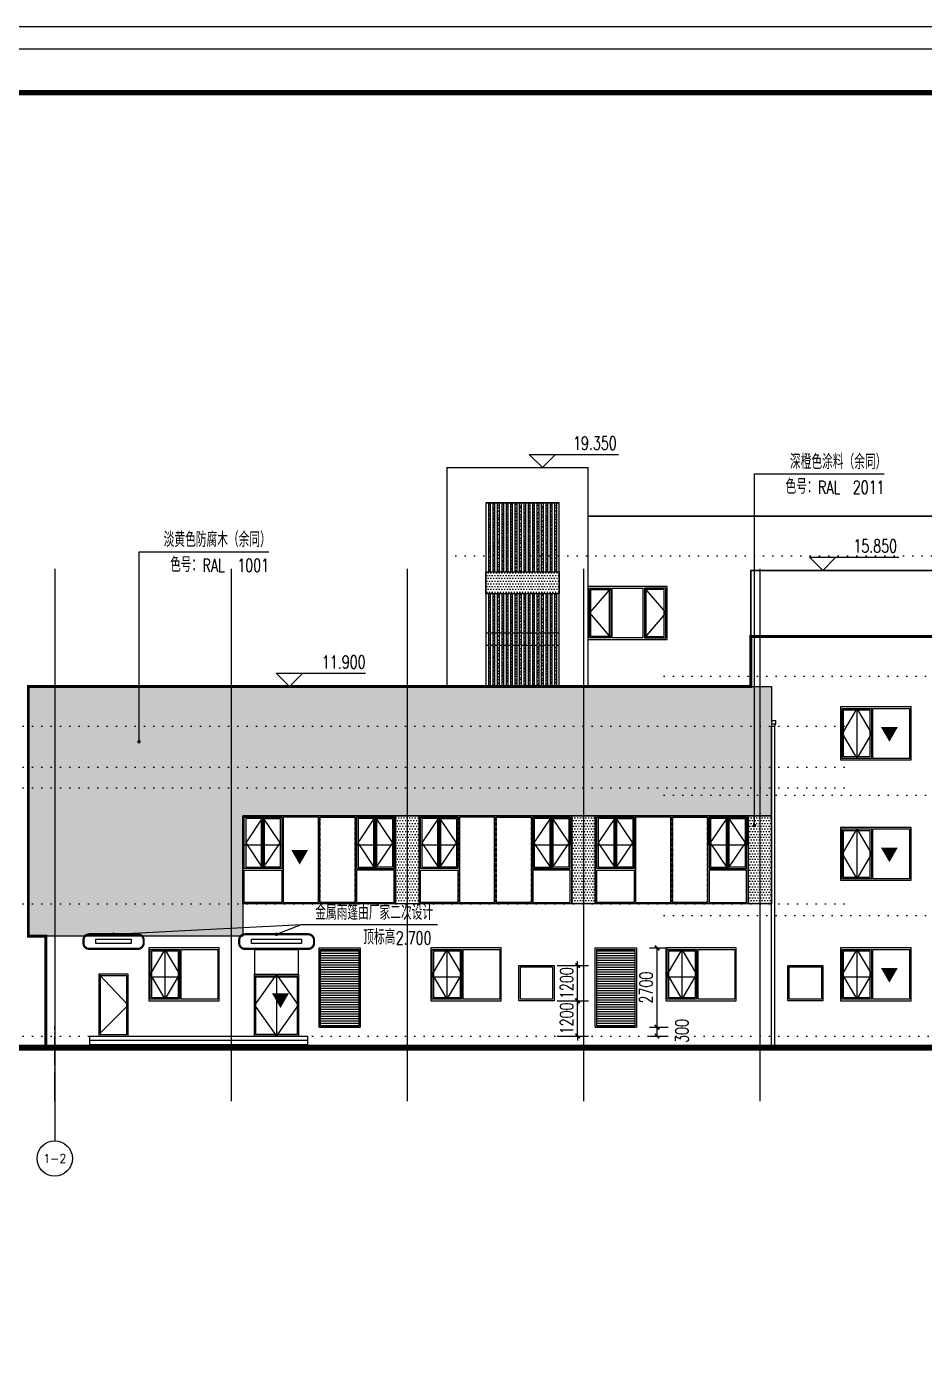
# Model space of a CAD drawing. Header units: millimetres. Extents: x -1048436 to -185795, y -983427 to 400387.
# Drawn here: x -754321 to -723759, y -601677 to -556377 of the extents above; entities that cross this region are included whole.
import ezdxf
from ezdxf.enums import TextEntityAlignment as Align

# ---------------------------------------------------------------- set-up
doc = ezdxf.new("R2010")
doc.units = ezdxf.units.MM
doc.header["$LTSCALE"] = 500
for name, pattern in [('1#游泳馆轴网$0$DOTE', [2.42, 2, -0.2, 0.02, -0.2]), ('A-FP_05$0$pln_L5$0$Col_L4$0$PHANTOM', [63.5, 31.75, -6.35, 6.35, -6.35, 6.35, -6.35]), ('DASH', [0.35, 0.25, -0.1]), ('DOT', [6.35, 0, -6.35])]:
    doc.linetypes.add(name, pattern=pattern)
for name, color, linetype in [('1#游泳馆轴网$0$建-轴线', 1, '1#游泳馆轴网$0$DOTE'), ('AXIS', 3, 'Continuous'), ('AXIS_TEXT', 7, 'Continuous'), ('C-SHET-TTLB', 11, 'Continuous'), ('DIM_ELEV', 3, 'Continuous'), ('DIM_LEAD', 3, 'Continuous'), ('PUB_DIM', 3, 'Continuous'), ('PUB_TEXT', 7, 'Continuous'), ('建-填充', 9, 'Continuous'), ('建-文字', 4, 'Continuous'), ('建-窗', 135, 'Continuous'), ('建-符号', 13, 'Continuous'), ('建-符号-引出', 150, 'Continuous'), ('建-符号-箭头', 13, 'Continuous'), ('楼层虚线', 1, 'Continuous')]:
    doc.layers.add(name, color=color, linetype=linetype)
doc.layers.add('建-非打-01', color=6, linetype='Continuous', plot=False)
doc.styles.add('_TCH_AXIS', font='COMPLEX', dxfattribs={"bigfont": 'GBCBIG'})
doc.styles.add('_TCH_DIM', font='SIMPLEX', dxfattribs={"bigfont": 'GBCBIG'})
doc.styles.add('_TCH_DIM_T3', font='SIMPLEX', dxfattribs={"width": 0.705882, "bigfont": 'GBCBIG'})
doc.styles.add('ECADI', font='hzs.shx', dxfattribs={"width": 0.7, "bigfont": 'hztxt.shx'})
doc.dimstyles.new('_TCH_ARCH&&150', dxfattribs={"dimtxt": 446.25, "dimasz": 150, "dimexe": 375, "dimexo": 450, "dimgap": 150, "dimtad": 1, "dimdec": 0, "dimzin": 0, "dimdsep": 46, "dimtxsty": '_TCH_DIM_T3', "dimblk": 'ARCHTICK', "dimcen": 0.09, "dimclrt": 7, "dimazin": 2, "dimtfac": 1, "dimtdec": 0, "dimtix": 1, "dimtmove": 2, "dimatfit": 3, "dimldrblk": 'ARCHTICK', "dimfxl": 1, "dimtolj": 1, "dimtzin": 0, "dimarcsym": 0})
pattern_1 = [(0, (0, 0), (46.875, 93.75), [0, -93.75])]

# ---------------------------------------------------------------- blocks, each defined once
blk = doc.blocks.new('fdhgfhgf')
at = {"layer": '建-窗', "linetype": 'DASH'}
for p, q in [((-745588, -569327), (-745588, -566427)), ((-744388, -566427), (-744388, -569327)), ((-744338, -566427), (-744338, -569327)), ((-743138, -569327), (-743138, -566427))]:
    blk.add_line(p, q, dxfattribs=at)
at = {"layer": '建-窗', "linetype": 'Continuous'}
for points in [[(-746963, -566377), (-741763, -566377), (-741763, -569377), (-746963, -569377)], [(-746913, -566427), (-746275, -566427), (-746275, -568177), (-746913, -568177)], [(-746913, -566427), (-745638, -566427), (-745638, -568177), (-746913, -568177)], [(-746325, -566477), (-746863, -566477), (-746863, -568127), (-746325, -568127)], [(-746275, -566427), (-745638, -566427), (-745638, -568177), (-746275, -568177)], [(-746225, -566477), (-745688, -566477), (-745688, -568127), (-746225, -568127)], [(-744388, -566427), (-745588, -566427), (-745588, -569327), (-744388, -569327)], [(-744338, -566427), (-743138, -566427), (-743138, -569327), (-744338, -569327)], [(-742450, -566427), (-743088, -566427), (-743088, -568177), (-742450, -568177)], [(-741813, -566427), (-743088, -566427), (-743088, -568177), (-741813, -568177)], [(-742500, -566477), (-743038, -566477), (-743038, -568127), (-742500, -568127)], [(-741813, -566427), (-742450, -566427), (-742450, -568177), (-741813, -568177)], [(-742400, -566477), (-741863, -566477), (-741863, -568127), (-742400, -568127)], [(-746913, -568227), (-745638, -568227), (-745638, -569327), (-746913, -569327)], [(-741813, -568227), (-743088, -568227), (-743088, -569327), (-741813, -569327)]]:
    blk.add_lwpolyline(points, close=True, dxfattribs=at)
for points in [[(-746275, -566427), (-746863, -567302), (-746275, -568177), (-745688, -567302), (-746275, -566427)], [(-742450, -566427), (-741863, -567302), (-742450, -568177), (-743038, -567302), (-742450, -566427)]]:
    blk.add_lwpolyline(points, dxfattribs=at)
blk = doc.blocks.new('gfdghfh')
blk.add_line((-745163, -571777), (-743663, -571777))
at = {"layer": '建-窗', "linetype": 'Continuous'}
for p, q in [((-744413, -571777), (-745163, -572827)), ((-744413, -571777), (-744413, -573877)), ((-743663, -572827), (-744413, -571777)), ((-745163, -572827), (-744413, -573877)), ((-744413, -573877), (-743663, -572827))]:
    blk.add_line(p, q, dxfattribs=at)
for points in [[(-745163, -571777), (-743663, -571777), (-743663, -573877), (-745163, -573877)], [(-745113, -571827), (-743713, -571827), (-743713, -573827), (-745113, -573827)]]:
    blk.add_lwpolyline(points, close=True, dxfattribs=at)
blk = doc.blocks.new('fgfhh')
at = {"layer": '建-窗', "linetype": 'Continuous'}
for points in [[(-749862, -571777), (-748862, -571777), (-748862, -573877), (-749862, -573877)], [(-749812, -571827), (-748912, -571827), (-748912, -573827), (-749812, -573827)]]:
    blk.add_lwpolyline(points, close=True, dxfattribs=at)
blk.add_lwpolyline([(-748862, -571777), (-749862, -572827), (-748862, -573827)], dxfattribs=at)
blk = doc.blocks.new('C3')
at = {"layer": '建-窗', "linetype": 'Continuous'}
for p, q in [((-707663, -570927), (-707663, -572627)), ((-707163, -570927), (-707163, -572627))]:
    blk.add_line(p, q, dxfattribs=at)
for points in [[(-705813, -570877), (-708213, -570877), (-708213, -572677), (-705813, -572677)], [(-708163, -570927), (-707163, -570927), (-707163, -572627), (-708163, -572627)], [(-708113, -570977), (-707213, -570977), (-707213, -572577), (-708113, -572577)], [(-707113, -570927), (-705863, -570927), (-705863, -572627), (-707113, -572627)]]:
    blk.add_lwpolyline(points, close=True, dxfattribs=at)
for points in [[(-707663, -570927), (-708163, -571777), (-707663, -572627)], [(-707663, -570927), (-707163, -571777), (-707663, -572627)]]:
    blk.add_lwpolyline(points, dxfattribs=at)
blk = doc.blocks.new('集团图框A1')
at = {"layer": 'C-SHET-TTLB'}
for points in [[(1095.85, -95.53), (1095.85, -699.53), (244.85, -699.53), (244.85, -95.53)], [(1090.85, -100.53), (1090.85, -694.53), (249.85, -694.53), (249.85, -100.53)]]:
    blk.add_lwpolyline(points, close=True, dxfattribs=at)
at = {"layer": 'C-SHET-TTLB', "const_width": 1.2}
blk.add_lwpolyline([(268.25, -110.53), (1080.85, -110.53), (1080.85, -684.53), (268.25, -684.53)], close=True, dxfattribs=at)
at = {"color": 2, "style": 'ECADI', "width": 0.7}
for tag, p in [('序号1', (1009.72, -381.88)), ('记要1', (1037.92, -381.9)), ('日期1', (1073.26, -381.71)), ('序号2', (1009.72, -387.77)), ('记要2', (1037.92, -387.79)), ('日期2', (1073.26, -387.6)), ('序号3', (1009.72, -393.63)), ('记要3', (1037.92, -393.65)), ('日期3', (1073.26, -393.46)), ('序号4', (1009.72, -399.51)), ('记要4', (1037.92, -399.53)), ('日期4', (1073.26, -399.35)), ('合作设计单位', (1042.53, -542.75)), ('审定人', (1041.84, -561.74)), ('审核人', (1041.84, -571.23)), ('设计总负责人', (1041.84, -580.99)), ('专业负责人', (1041.84, -591.72)), ('校对人', (1041.84, -601.96)), ('设计人', (1041.84, -611.83)), ('建设单位上', (1044.38, -619.93)), ('建设单位中', (1044.38, -623.89)), ('建设单位下', (1044.38, -627.74)), ('项目名称上', (1044.35, -632.3)), ('项目名称中', (1044.35, -636.38)), ('项目名称下', (1044.35, -640.33)), ('子项', (1043.59, -646.93)), ('图名上', (1044.47, -653.59)), ('图名中', (1044.47, -657.5)), ('图名下', (1044.47, -661.62)), ('工程编号', (1027.1, -667.58)), ('阶段', (1063.92, -667.61)), ('比例', (1025.96, -674.19)), ('专业', (1063.72, -673.97)), ('日期', (1026.1, -680.73)), ('图别、图号', (1066.05, -680.84))]:
    blk.add_attdef(tag, text='', height=3.5, dxfattribs=at).set_placement(p, align=Align.MIDDLE)
blk = doc.blocks.new('A1')
blk.add_blockref('集团图框A1', (-609654.51, -640037.88))
blk = doc.blocks.new('C2')
at = {"layer": '建-窗', "linetype": 'Continuous'}
for points in [[(-710413, -572677), (-709213, -572677), (-709213, -573877), (-710413, -573877)], [(-710363, -572727), (-709263, -572727), (-709263, -573827), (-710363, -573827)]]:
    blk.add_lwpolyline(points, close=True, dxfattribs=at)
blk = doc.blocks.new('dgdhfgh')
at = {"layer": '建-窗', "linetype": 'Continuous'}
for p, q in [((-734438, -796881), (-734438, -798581)), ((-733288, -796881), (-733288, -798581))]:
    blk.add_line(p, q, dxfattribs=at)
for points in [[(-732513, -796831), (-735213, -796831), (-735213, -798631), (-732513, -798631)], [(-735163, -796881), (-734438, -796881), (-734438, -798581), (-735163, -798581)], [(-735113, -796931), (-734488, -796931), (-734488, -798531), (-735113, -798531)], [(-734388, -796881), (-733338, -796881), (-733338, -798581), (-734388, -798581)], [(-732563, -796881), (-733288, -796881), (-733288, -798581), (-732563, -798581)], [(-732613, -796931), (-733238, -796931), (-733238, -798531), (-732613, -798531)]]:
    blk.add_lwpolyline(points, close=True, dxfattribs=at)
for points in [[(-734438, -796881), (-735163, -797731), (-734438, -798581)], [(-733288, -796881), (-732563, -797731), (-733288, -798581)]]:
    blk.add_lwpolyline(points, dxfattribs=at)
blk = doc.blocks.new('jiuyuanchuang')
at = {"layer": '建-符号'}
h = blk.add_hatch(color=8, dxfattribs=at)
h.dxf.hatch_style = 1
h.paths.add_polyline_path([(4207218, -3799772), (4207498, -3799288), (4206939, -3799288)])
at = {"layer": '建-符号', "color": 0, "const_width": 10}
blk.add_lwpolyline([(4207218, -3799772), (4207498, -3799288), (4206939, -3799288), (4207218, -3799772)], dxfattribs=at)
blk = doc.blocks.new('_ArchTick')
at = {"color": 0, "linetype": 'ByBlock', "const_width": 0.4}
blk.add_lwpolyline([(-0.5, -0.5), (0.5, 0.5)], dxfattribs=at)
blk = doc.blocks.new('*D1654')
at = {"layer": 'Defpoints', "color": 0, "transparency": 16777216}
for p in [(-733561, -587738), (-732859, -587738), (-733561, -590438)]:
    blk.add_point(p, dxfattribs=at)
at = {"layer": 'PUB_DIM', "color": 0, "lineweight": -2, "transparency": 16777216}
for p, q in [((-733111, -587738), (-732484, -587738)), ((-732859, -590438), (-732859, -587738)), ((-733111, -590438), (-732484, -590438))]:
    blk.add_line(p, q, dxfattribs=at)
at = {"layer": 'PUB_DIM', "color": 0, "lineweight": -2, "transparency": 16777216, "xscale": 150, "yscale": 150, "zscale": 150}
for p, rotation in [((-732859, -587738), 90), ((-732859, -590438), 270)]:
    blk.add_blockref('_ArchTick', p, dxfattribs=dict(at, rotation=rotation))
at = {"layer": 'PUB_DIM', "color": 7, "transparency": 16777216, "insert": (-733232, -589088), "char_height": 446.2, "attachment_point": 5, "rotation": 90, "style": '_TCH_DIM_T3'}
blk.add_mtext('\\A1;2700', dxfattribs=at)
blk = doc.blocks.new('*D1655')
at = {"layer": 'Defpoints', "color": 0, "transparency": 16777216}
for p in [(-733561, -590438), (-732859, -590438), (-733561, -590738)]:
    blk.add_point(p, dxfattribs=at)
at = {"layer": 'PUB_DIM', "color": 0, "lineweight": -2, "transparency": 16777216}
for p, q in [((-733111, -590438), (-732484, -590438)), ((-732859, -590738), (-732859, -590438)), ((-733111, -590738), (-732484, -590738))]:
    blk.add_line(p, q, dxfattribs=at)
at = {"layer": 'PUB_DIM', "color": 0, "lineweight": -2, "transparency": 16777216, "xscale": 150, "yscale": 150, "zscale": 150}
for p, rotation in [((-732859, -590438), 90), ((-732859, -590738), 270)]:
    blk.add_blockref('_ArchTick', p, dxfattribs=dict(at, rotation=rotation))
at = {"layer": 'PUB_DIM', "color": 7, "transparency": 16777216, "insert": (-732013, -590566), "char_height": 446.2, "attachment_point": 5, "rotation": 90, "style": '_TCH_DIM_T3'}
blk.add_mtext('\\A1;300', dxfattribs=at)
blk = doc.blocks.new('*D1929')
at = {"layer": 'Defpoints', "color": 0, "transparency": 16777216}
for p in [(-736712, -588338), (-735564, -588338), (-736712, -589538)]:
    blk.add_point(p, dxfattribs=at)
at = {"layer": 'PUB_DIM', "color": 0, "lineweight": -2, "transparency": 16777216}
for p, q in [((-736262, -588338), (-735189, -588338)), ((-735564, -588338), (-735564, -588188)), ((-735564, -589538), (-735564, -588338)), ((-736262, -589538), (-735189, -589538)), ((-735564, -589538), (-735564, -589688))]:
    blk.add_line(p, q, dxfattribs=at)
at = {"layer": 'PUB_DIM', "color": 0, "lineweight": -2, "transparency": 16777216, "xscale": 150, "yscale": 150, "zscale": 150}
for p, rotation in [((-735564, -588338), 270), ((-735564, -589538), 90)]:
    blk.add_blockref('_ArchTick', p, dxfattribs=dict(at, rotation=rotation))
at = {"layer": 'PUB_DIM', "color": 7, "transparency": 16777216, "insert": (-735937, -588938), "char_height": 446.2, "attachment_point": 5, "rotation": 90, "style": '_TCH_DIM_T3'}
blk.add_mtext('\\A1;1200', dxfattribs=at)
blk = doc.blocks.new('*D1930')
at = {"layer": 'Defpoints', "color": 0, "transparency": 16777216}
for p in [(-736712, -589538), (-735564, -589538), (-736712, -590738)]:
    blk.add_point(p, dxfattribs=at)
at = {"layer": 'PUB_DIM', "color": 0, "lineweight": -2, "transparency": 16777216}
for p, q in [((-736262, -589538), (-735189, -589538)), ((-735564, -589538), (-735564, -589388)), ((-735564, -590738), (-735564, -589538)), ((-736262, -590738), (-735189, -590738)), ((-735564, -590738), (-735564, -590888))]:
    blk.add_line(p, q, dxfattribs=at)
at = {"layer": 'PUB_DIM', "color": 0, "lineweight": -2, "transparency": 16777216, "xscale": 150, "yscale": 150, "zscale": 150}
for p, rotation in [((-735564, -589538), 270), ((-735564, -590738), 90)]:
    blk.add_blockref('_ArchTick', p, dxfattribs=dict(at, rotation=rotation))
at = {"layer": 'PUB_DIM', "color": 7, "transparency": 16777216, "insert": (-735937, -590138), "char_height": 446.2, "attachment_point": 5, "rotation": 90, "style": '_TCH_DIM_T3'}
blk.add_mtext('\\A1;1200', dxfattribs=at)

msp = doc.modelspace()

# ---------------------------------------------------------------- hatches: boundary and pattern name
at = {"layer": '建-填充', "linetype": 'A-FP_05$0$pln_L5$0$Col_L4$0$PHANTOM'}
h = msp.add_hatch(dxfattribs=at)
h.set_pattern_fill('木纹01', color=256, scale=200)
h.set_pattern_definition([(0, (-17785, 11050), (800, 800), [40, -760]), (0, (-18345, 11130), (800, 800), [80, -720]), (0, (-17825, 11170), (800, 800), [40, -760]), (0, (-18305, 11250), (800, 800), [40, -760]), (0, (-17825, 11290), (800, 800), [40, -760]), (0, (-18265, 11330), (800, 800), [40, -760]), (0, (-17825, 11370), (800, 800), [40, -760]), (0, (-18265, 11450), (800, 800), [40, -440, 40, -280]), (0, (-18265, 11530), (800, 800), [80, -400, 40, -280]), (0, (-18305, 11650), (800, 800), [40, -120, 40, -320, 40, -240]), (0, (-18345, 11730), (800, 800), [40, -160, 80, -520]), (0, (-17825, 11770), (800, 800), [40, -760]), (0, (-18345, 11810), (800, 800), [40, -200, 40, -520]), (45, (-18425, 11050), (9e-14, 800), [113.1368, -1018.23405]), (45, (-17745, 11050), (9e-14, 800), [226.27416, -905.0967]), (45, (-17745, 11450), (9e-14, 800), [56.568, -1074.80285]), (45, (-18425, 11530), (9e-14, 800), [169.7056, -961.66525]), (45, (-17745, 11530), (9e-14, 800), [282.8427, -848.5281]), (45, (-17745, 11650), (9e-14, 800), [169.7056, -961.66525]), (315, (-17905, 11730), (800, -2e-13), [56.568, -1074.80285]), (315, (-18185, 11090), (800, -2e-13), [113.1368, -1018.23405]), (315, (-18145, 11410), (800, -2e-13), [113.1368, -1018.23405]), (315, (-17905, 11250), (800, -2e-13), [113.1368, -1018.23405]), (315, (-17945, 11570), (800, -2e-13), [113.1368, -1018.23405]), (315, (-17905, 11650), (800, -2e-13), [169.7056, -961.66525]), (315, (-18105, 11170), (800, -2e-13), [169.7056, -961.66525]), (315, (-17985, 11210), (800, -2e-13), [169.7056, -961.66525]), (315, (-18105, 11490), (800, -2e-13), [169.7056, -961.66525]), (315, (-18025, 11530), (800, -2e-13), [169.7056, -961.66525]), (26.56505, (-18385, 11210), (800, 3e-07), [89.4427, -1699.41166]), (26.56505, (-17785, 11170), (800, 3e-07), [357.7709, -1431.0835]), (26.56505, (-17785, 11290), (800, 3e-07), [357.7709, -1431.0835]), (26.56505, (-17785, 11370), (800, 3e-07), [357.7712, -536, 178.888, -716.19518]), (26.56505, (-17705, 11490), (800, 3e-07), [89.4427, -1699.41166]), (26.56505, (-18425, 11770), (800, 3e-07), [89.4427, -1699.41166]), (26.56505, (-17785, 11770), (800, 3e-07), [178.88544, -1609.96894]), (333.43495, (-17985, 11050), (800, -3e-07), [178.88544, -1609.96894]), (333.43495, (-18265, 11250), (800, -3e-07), [178.88544, -1609.96894]), (333.43495, (-18265, 11130), (800, -3e-07), [89.4427, -1699.40894]), (333.43495, (-18225, 11330), (800, -3e-07), [268.32816, -1520.5262]), (333.43495, (-18065, 11330), (800, -3e-07), [178.88544, -1609.96894]), (333.43495, (-17985, 11370), (800, -3e-07), [178.88544, -1609.96894]), (333.43495, (-18225, 11450), (800, -3e-07), [89.4427, -1699.40894]), (333.43495, (-18185, 11530), (800, -3e-07), [89.4427, -1699.40894]), (333.43495, (-17865, 11690), (800, -3e-07), [89.4427, -1699.40894]), (333.43495, (-17905, 11410), (800, -3e-07), [89.4427, -1699.40894]), (333.43495, (-18265, 11650), (800, -3e-07), [268.32816, -1520.5262]), (333.43495, (-18305, 11730), (800, -3e-07), [178.88544, -1609.96894]), (333.43495, (-17865, 11490), (800, -3e-07), [89.44, -804.96, 89.44, -805.01438]), (333.43495, (-18105, 11650), (800, -3e-07), [178.88544, -1609.96894]), (333.43495, (-18065, 11730), (800, -3e-07), [178.88544, -1609.96894]), (333.43495, (-18305, 11810), (800, -3e-07), [178.88544, -1609.96894]), (333.43495, (-18065, 11810), (800, -3e-07), [178.88544, -1609.96894])])
h.paths.add_polyline_path([(-736337.7, -572587.9), (-736287.7, -572587.9), (-736287.7, -574937.9), (-736337.7, -574937.9)])
h.paths.add_polyline_path([(-736487.7, -572587.9), (-736437.7, -572587.9), (-736437.7, -574937.9), (-736487.7, -574937.9)])
h.paths.add_polyline_path([(-736637.7, -572587.9), (-736587.7, -572587.9), (-736587.7, -574937.9), (-736637.7, -574937.9)])
h.paths.add_polyline_path([(-736787.7, -572587.9), (-736737.7, -572587.9), (-736737.7, -574937.9), (-736787.7, -574937.9)])
h.paths.add_polyline_path([(-736937.7, -572587.9), (-736887.7, -572587.9), (-736887.7, -574937.9), (-736937.7, -574937.9)])
h.paths.add_polyline_path([(-737087.7, -572587.9), (-737037.7, -572587.9), (-737037.7, -574937.9), (-737087.7, -574937.9)])
h.paths.add_polyline_path([(-737237.7, -572587.9), (-737187.7, -572587.9), (-737187.7, -574937.9), (-737237.7, -574937.9)])
h.paths.add_polyline_path([(-737387.7, -572587.9), (-737337.7, -572587.9), (-737337.7, -574937.9), (-737387.7, -574937.9)])
h.paths.add_polyline_path([(-737537.7, -572587.9), (-737487.7, -572587.9), (-737487.7, -574937.9), (-737537.7, -574937.9)])
h.paths.add_polyline_path([(-737687.7, -572587.9), (-737637.7, -572587.9), (-737637.7, -574937.9), (-737687.7, -574937.9)])
h.paths.add_polyline_path([(-737837.7, -572587.9), (-737787.7, -572587.9), (-737787.7, -574937.9), (-737837.7, -574937.9)])
h.paths.add_polyline_path([(-737987.7, -572587.9), (-737937.7, -572587.9), (-737937.7, -574937.9), (-737987.7, -574937.9)])
h.paths.add_polyline_path([(-738137.7, -572587.9), (-738087.7, -572587.9), (-738087.7, -574937.9), (-738137.7, -574937.9)])
h.paths.add_polyline_path([(-738287.7, -572587.9), (-738237.7, -572587.9), (-738237.7, -574937.9), (-738287.7, -574937.9)])
h.paths.add_polyline_path([(-738437.7, -572587.9), (-738387.7, -572587.9), (-738387.7, -574937.9), (-738437.7, -574937.9)])
h.paths.add_polyline_path([(-738587.7, -572587.9), (-738537.7, -572587.9), (-738537.7, -574937.9), (-738587.7, -574937.9)])
h = msp.add_hatch(dxfattribs=at)
h.set_pattern_fill('松散材料', color=256, scale=50)
h.set_pattern_definition(pattern_1)
h.paths.add_polyline_path([(-736187.7, -574937.9), (-738687.7, -574937.9), (-738687.7, -575687.9), (-736187.7, -575687.9)])
h = msp.add_hatch(dxfattribs=at)
h.set_pattern_fill('木纹01', color=256, scale=200)
h.set_pattern_definition([(0, (-17785, 7600), (800, 800), [40, -760]), (0, (-18345, 7680), (800, 800), [80, -720]), (0, (-17825, 7720), (800, 800), [40, -760]), (0, (-18305, 7800), (800, 800), [40, -760]), (0, (-17825, 7840), (800, 800), [40, -760]), (0, (-18265, 7880), (800, 800), [40, -760]), (0, (-17825, 7920), (800, 800), [40, -760]), (0, (-18265, 8000), (800, 800), [40, -440, 40, -280]), (0, (-18265, 8080), (800, 800), [80, -400, 40, -280]), (0, (-18305, 8200), (800, 800), [40, -120, 40, -320, 40, -240]), (0, (-18345, 8280), (800, 800), [40, -160, 80, -520]), (0, (-17825, 8320), (800, 800), [40, -760]), (0, (-18345, 8360), (800, 800), [40, -200, 40, -520]), (45, (-18425, 7600), (9e-14, 800), [113.1368, -1018.23405]), (45, (-17745, 7600), (9e-14, 800), [226.27416, -905.0967]), (45, (-17745, 8000), (9e-14, 800), [56.568, -1074.80285]), (45, (-18425, 8080), (9e-14, 800), [169.7056, -961.66525]), (45, (-17745, 8080), (9e-14, 800), [282.8427, -848.5281]), (45, (-17745, 8200), (9e-14, 800), [169.7056, -961.66525]), (315, (-17905, 8280), (800, -2e-13), [56.568, -1074.80285]), (315, (-18185, 7640), (800, -2e-13), [113.1368, -1018.23405]), (315, (-18145, 7960), (800, -2e-13), [113.1368, -1018.23405]), (315, (-17905, 7800), (800, -2e-13), [113.1368, -1018.23405]), (315, (-17945, 8120), (800, -2e-13), [113.1368, -1018.23405]), (315, (-17905, 8200), (800, -2e-13), [169.7056, -961.66525]), (315, (-18105, 7720), (800, -2e-13), [169.7056, -961.66525]), (315, (-17985, 7760), (800, -2e-13), [169.7056, -961.66525]), (315, (-18105, 8040), (800, -2e-13), [169.7056, -961.66525]), (315, (-18025, 8080), (800, -2e-13), [169.7056, -961.66525]), (26.56505, (-18385, 7760), (800, 3e-07), [89.4427, -1699.41166]), (26.56505, (-17785, 7720), (800, 3e-07), [357.7709, -1431.0835]), (26.56505, (-17785, 7840), (800, 3e-07), [357.7709, -1431.0835]), (26.56505, (-17785, 7920), (800, 3e-07), [357.7712, -536, 178.888, -716.19518]), (26.56505, (-17705, 8040), (800, 3e-07), [89.4427, -1699.41166]), (26.56505, (-18425, 8320), (800, 3e-07), [89.4427, -1699.41166]), (26.56505, (-17785, 8320), (800, 3e-07), [178.88544, -1609.96894]), (333.43495, (-17985, 7600), (800, -3e-07), [178.88544, -1609.96894]), (333.43495, (-18265, 7800), (800, -3e-07), [178.88544, -1609.96894]), (333.43495, (-18265, 7680), (800, -3e-07), [89.4427, -1699.40894]), (333.43495, (-18225, 7880), (800, -3e-07), [268.32816, -1520.5262]), (333.43495, (-18065, 7880), (800, -3e-07), [178.88544, -1609.96894]), (333.43495, (-17985, 7920), (800, -3e-07), [178.88544, -1609.96894]), (333.43495, (-18225, 8000), (800, -3e-07), [89.4427, -1699.40894]), (333.43495, (-18185, 8080), (800, -3e-07), [89.4427, -1699.40894]), (333.43495, (-17865, 8240), (800, -3e-07), [89.4427, -1699.40894]), (333.43495, (-17905, 7960), (800, -3e-07), [89.4427, -1699.40894]), (333.43495, (-18265, 8200), (800, -3e-07), [268.32816, -1520.5262]), (333.43495, (-18305, 8280), (800, -3e-07), [178.88544, -1609.96894]), (333.43495, (-17865, 8040), (800, -3e-07), [89.44, -804.96, 89.44, -805.01438]), (333.43495, (-18105, 8200), (800, -3e-07), [178.88544, -1609.96894]), (333.43495, (-18065, 8280), (800, -3e-07), [178.88544, -1609.96894]), (333.43495, (-18305, 8360), (800, -3e-07), [178.88544, -1609.96894]), (333.43495, (-18065, 8360), (800, -3e-07), [178.88544, -1609.96894])])
h.paths.add_polyline_path([(-736337.7, -575687.9), (-736287.7, -575687.9), (-736287.7, -578837.9), (-736337.7, -578837.9)])
h.paths.add_polyline_path([(-736487.7, -575687.9), (-736437.7, -575687.9), (-736437.7, -578837.9), (-736487.7, -578837.9)])
h.paths.add_polyline_path([(-736637.7, -575687.9), (-736587.7, -575687.9), (-736587.7, -578837.9), (-736637.7, -578837.9)])
h.paths.add_polyline_path([(-736787.7, -575687.9), (-736737.7, -575687.9), (-736737.7, -578837.9), (-736787.7, -578837.9)])
h.paths.add_polyline_path([(-736937.7, -575687.9), (-736887.7, -575687.9), (-736887.7, -578837.9), (-736937.7, -578837.9)])
h.paths.add_polyline_path([(-737087.7, -575687.9), (-737037.7, -575687.9), (-737037.7, -578837.9), (-737087.7, -578837.9)])
h.paths.add_polyline_path([(-737237.7, -575687.9), (-737187.7, -575687.9), (-737187.7, -578837.9), (-737237.7, -578837.9)])
h.paths.add_polyline_path([(-737387.7, -575687.9), (-737337.7, -575687.9), (-737337.7, -578837.9), (-737387.7, -578837.9)])
h.paths.add_polyline_path([(-737537.7, -575687.9), (-737487.7, -575687.9), (-737487.7, -578837.9), (-737537.7, -578837.9)])
h.paths.add_polyline_path([(-737687.7, -575687.9), (-737637.7, -575687.9), (-737637.7, -578837.9), (-737687.7, -578837.9)])
h.paths.add_polyline_path([(-737837.7, -575687.9), (-737787.7, -575687.9), (-737787.7, -578837.9), (-737837.7, -578837.9)])
h.paths.add_polyline_path([(-737987.7, -575687.9), (-737937.7, -575687.9), (-737937.7, -578837.9), (-737987.7, -578837.9)])
h.paths.add_polyline_path([(-738137.7, -575687.9), (-738087.7, -575687.9), (-738087.7, -578837.9), (-738137.7, -578837.9)])
h.paths.add_polyline_path([(-738287.7, -575687.9), (-738237.7, -575687.9), (-738237.7, -578837.9), (-738287.7, -578837.9)])
h.paths.add_polyline_path([(-738437.7, -575687.9), (-738387.7, -575687.9), (-738387.7, -578837.9), (-738437.7, -578837.9)])
h.paths.add_polyline_path([(-738587.7, -575687.9), (-738537.7, -575687.9), (-738537.7, -578837.9), (-738587.7, -578837.9)])
h = msp.add_hatch(dxfattribs=at)
h.set_pattern_fill('木纹01', color=256, scale=200)
h.set_pattern_definition([(0, (640, 0), (800, 800), [40, -760]), (0, (80, 80), (800, 800), [80, -720]), (0, (600, 120), (800, 800), [40, -760]), (0, (120, 200), (800, 800), [40, -760]), (0, (600, 240), (800, 800), [40, -760]), (0, (160, 280), (800, 800), [40, -760]), (0, (600, 320), (800, 800), [40, -760]), (0, (160, 400), (800, 800), [40, -440, 40, -280]), (0, (160, 480), (800, 800), [80, -400, 40, -280]), (0, (120, 600), (800, 800), [40, -120, 40, -320, 40, -240]), (0, (80, 680), (800, 800), [40, -160, 80, -520]), (0, (600, 720), (800, 800), [40, -760]), (0, (80, 760), (800, 800), [40, -200, 40, -520]), (45, (0, 0), (9e-14, 800), [113.1368, -1018.23405]), (45, (680, 0), (9e-14, 800), [226.27416, -905.0967]), (45, (680, 400), (9e-14, 800), [56.568, -1074.80285]), (45, (0, 480), (9e-14, 800), [169.7056, -961.66525]), (45, (680, 480), (9e-14, 800), [282.8427, -848.5281]), (45, (680, 600), (9e-14, 800), [169.7056, -961.66525]), (315, (520, 680), (800, -2e-13), [56.568, -1074.80285]), (315, (240, 40), (800, -2e-13), [113.1368, -1018.23405]), (315, (280, 360), (800, -2e-13), [113.1368, -1018.23405]), (315, (520, 200), (800, -2e-13), [113.1368, -1018.23405]), (315, (480, 520), (800, -2e-13), [113.1368, -1018.23405]), (315, (520, 600), (800, -2e-13), [169.7056, -961.66525]), (315, (320, 120), (800, -2e-13), [169.7056, -961.66525]), (315, (440, 160), (800, -2e-13), [169.7056, -961.66525]), (315, (320, 440), (800, -2e-13), [169.7056, -961.66525]), (315, (400, 480), (800, -2e-13), [169.7056, -961.66525]), (26.56505, (40, 160), (800, 3e-07), [89.4427, -1699.41166]), (26.56505, (640, 120), (800, 3e-07), [357.7709, -1431.0835]), (26.56505, (640, 240), (800, 3e-07), [357.7709, -1431.0835]), (26.56505, (640, 320), (800, 3e-07), [357.7712, -536, 178.888, -716.19518]), (26.56505, (720, 440), (800, 3e-07), [89.4427, -1699.41166]), (26.56505, (0, 720), (800, 3e-07), [89.4427, -1699.41166]), (26.56505, (640, 720), (800, 3e-07), [178.88544, -1609.96894]), (333.43495, (440, 0), (800, -3e-07), [178.88544, -1609.96894]), (333.43495, (160, 200), (800, -3e-07), [178.88544, -1609.96894]), (333.43495, (160, 80), (800, -3e-07), [89.4427, -1699.40894]), (333.43495, (200, 280), (800, -3e-07), [268.32816, -1520.5262]), (333.43495, (360, 280), (800, -3e-07), [178.88544, -1609.96894]), (333.43495, (440, 320), (800, -3e-07), [178.88544, -1609.96894]), (333.43495, (200, 400), (800, -3e-07), [89.4427, -1699.40894]), (333.43495, (240, 480), (800, -3e-07), [89.4427, -1699.40894]), (333.43495, (560, 640), (800, -3e-07), [89.4427, -1699.40894]), (333.43495, (520, 360), (800, -3e-07), [89.4427, -1699.40894]), (333.43495, (160, 600), (800, -3e-07), [268.32816, -1520.5262]), (333.43495, (120, 680), (800, -3e-07), [178.88544, -1609.96894]), (333.43495, (560, 440), (800, -3e-07), [89.44, -804.96, 89.44, -805.01438]), (333.43495, (320, 600), (800, -3e-07), [178.88544, -1609.96894]), (333.43495, (360, 680), (800, -3e-07), [178.88544, -1609.96894]), (333.43495, (120, 760), (800, -3e-07), [178.88544, -1609.96894]), (333.43495, (360, 760), (800, -3e-07), [178.88544, -1609.96894])])
h.paths.add_polyline_path([(-746962.7, -583237.9), (-746962.7, -587337.9), (-754262.7, -587337.9), (-754262.7, -578837.9), (-729662.7, -578837.9), (-728962.7, -578837.9), (-728962.7, -583237.9)])
h = msp.add_hatch(dxfattribs=at)
h.set_pattern_fill('松散材料', color=256, scale=50)
h.set_pattern_definition([(0, (-6000, 0), (46.875, 93.75), [0, -93.75])])
h.paths.add_polyline_path([(-741762.7, -583237.9), (-740962.7, -583237.9), (-740962.7, -586237.9), (-741762.7, -586237.9)])
h = msp.add_hatch(dxfattribs=at)
h.set_pattern_fill('松散材料', color=256, scale=50)
h.set_pattern_definition(pattern_1)
h.paths.add_polyline_path([(-735762.7, -583237.9), (-734962.7, -583237.9), (-734962.7, -586237.9), (-735762.7, -586237.9)])
h = msp.add_hatch(dxfattribs=at)
h.set_pattern_fill('松散材料', color=256, scale=50)
h.set_pattern_definition([(0, (6000, 0), (46.875, 93.75), [0, -93.75])])
h.paths.add_polyline_path([(-729762.7, -583237.9), (-728962.7, -583237.9), (-728962.7, -586237.9), (-729762.7, -586237.9)])
h = msp.add_hatch(dxfattribs=at)
h.set_pattern_fill('ANSI31', color=256, scale=50, angle=135)
h.set_pattern_definition([(180, (-60876.42, 115262.43), (-7e-15, -79.375), [])])
h.paths.add_polyline_path([(-744312.7, -587787.9), (-743012.7, -587787.9), (-743012.7, -590387.9), (-744312.7, -590387.9)])
h = msp.add_hatch(dxfattribs=at)
h.set_pattern_fill('ANSI31', color=256, scale=50, angle=135)
h.set_pattern_definition([(180, (-51475.13, 115262.43), (-7e-15, -79.375), [])])
h.paths.add_polyline_path([(-734911.4, -587787.9), (-733611.4, -587787.9), (-733611.4, -590387.9), (-734911.4, -590387.9)])

# ---------------------------------------------------------------- linework, layer by layer
for p, q in [((-739711.1, -571387.9), (-735211.1, -571387.9)), ((-735211.1, -571387.9), (-735211.1, -578837.9)), ((-738687.7, -572587.9), (-736187.7, -572587.9)), ((-735211.1, -573037.9), (-686612.7, -573037.9)), ((-738687.7, -577007.9), (-738587.7, -577007.9)), ((-738537.7, -577007.9), (-738437.7, -577007.9)), ((-738387.7, -577007.9), (-738287.7, -577007.9)), ((-738249.2, -577007.9), (-738137.7, -577007.9)), ((-738087.7, -577007.9), (-737987.7, -577007.9)), ((-737937.7, -577007.9), (-737837.7, -577007.9)), ((-737787.7, -577007.9), (-737687.7, -577007.9)), ((-737637.7, -577007.9), (-737537.7, -577007.9)), ((-737487.7, -577007.9), (-737387.7, -577007.9)), ((-737337.7, -577007.9), (-737087.7, -577007.9)), ((-737037.7, -577007.9), (-736937.7, -577007.9)), ((-736887.7, -577007.9), (-736787.7, -577007.9)), ((-736737.7, -577007.9), (-736637.7, -577007.9)), ((-736587.7, -577007.9), (-736487.7, -577007.9)), ((-736437.7, -577007.9), (-736337.7, -577007.9)), ((-736287.7, -577007.9), (-736187.7, -577007.9)), ((-738687.7, -577437.9), (-738587.7, -577437.9)), ((-738537.7, -577437.9), (-738437.7, -577437.9)), ((-738387.7, -577437.9), (-738287.7, -577437.9)), ((-738237.7, -577437.9), (-738137.7, -577437.9)), ((-738087.7, -577437.9), (-737987.7, -577437.9)), ((-737937.7, -577437.9), (-737837.7, -577437.9)), ((-737787.7, -577437.9), (-737687.7, -577437.9)), ((-737637.7, -577437.9), (-737537.7, -577437.9)), ((-737487.7, -577437.9), (-737387.7, -577437.9)), ((-737337.7, -577437.9), (-737237.7, -577437.9)), ((-737187.7, -577437.9), (-737087.7, -577437.9)), ((-737037.7, -577437.9), (-736937.7, -577437.9)), ((-736887.7, -577437.9), (-736637.7, -577437.9)), ((-736589.2, -577437.9), (-736487.7, -577437.9)), ((-736437.7, -577437.9), (-736337.7, -577437.9)), ((-736287.7, -577437.9), (-736187.7, -577437.9)), ((-729662.7, -577137.9), (-679862.7, -577137.9)), ((-729662.7, -577137.9), (-729662.7, -578837.9)), ((-728821.7, -580006.2), (-728962.7, -580006.2)), ((-728962.7, -580006.2), (-728962.7, -580111.3)), ((-728962.7, -580111.3), (-728821.7, -580111.3)), ((-728962.7, -580111.3), (-728962.7, -580187.9)), ((-728962.7, -580187.9), (-728862.7, -580187.9)), ((-728862.7, -580187.9), (-728821.7, -580111.3)), ((-728821.7, -580111.3), (-728821.7, -580006.2)), ((-753662.7, -587337.9), (-753662.7, -591037.9)), ((-744362.7, -590437.9), (-742962.7, -590437.9)), ((-734961.4, -590437.9), (-733561.4, -590437.9))]:
    msp.add_line(p, q)
for points, const_width in [([(-678443.9, -590856.1), (-678443.9, -568137.9), (-686612.7, -568137.9), (-686612.7, -573037.9), (-735211.1, -573037.9), (-735211.1, -571387.9), (-740012.7, -571387.9), (-740012.7, -578837.9)], 50), ([(-729662.7, -577137.9), (-729662.7, -574887.9), (-716762.7, -574887.9), (-716762.7, -577137.9)], 50), ([(-753662.7, -591037.9), (-753662.7, -587337.9), (-754262.7, -587337.9), (-754262.7, -578837.9), (-729662.7, -578837.9), (-729662.7, -577137.9), (-679862.7, -577137.9), (-679862.7, -591037.9)], 100), ([(-766087, -591137.9), (-672860.2, -591137.9)], 200), ([(-758886, -591137.9), (-672118, -591137.9)], 200)]:
    msp.add_lwpolyline(points, dxfattribs=dict(const_width=const_width))
for points in [[(-738687.7, -578837.9), (-736187.7, -578837.9), (-736187.7, -572587.9), (-738687.7, -572587.9)], [(-738587.7, -572587.9), (-738537.7, -572587.9), (-738537.7, -574937.9), (-738587.7, -574937.9)], [(-738437.7, -572587.9), (-738387.7, -572587.9), (-738387.7, -574937.9), (-738437.7, -574937.9)], [(-738287.7, -572587.9), (-738237.7, -572587.9), (-738237.7, -574937.9), (-738287.7, -574937.9)], [(-738137.7, -572587.9), (-738087.7, -572587.9), (-738087.7, -574937.9), (-738137.7, -574937.9)], [(-737987.7, -572587.9), (-737937.7, -572587.9), (-737937.7, -574937.9), (-737987.7, -574937.9)], [(-737837.7, -572587.9), (-737787.7, -572587.9), (-737787.7, -574937.9), (-737837.7, -574937.9)], [(-737687.7, -572587.9), (-737637.7, -572587.9), (-737637.7, -574937.9), (-737687.7, -574937.9)], [(-737537.7, -572587.9), (-737487.7, -572587.9), (-737487.7, -574937.9), (-737537.7, -574937.9)], [(-737387.7, -572587.9), (-737337.7, -572587.9), (-737337.7, -574937.9), (-737387.7, -574937.9)], [(-737237.7, -572587.9), (-737187.7, -572587.9), (-737187.7, -574937.9), (-737237.7, -574937.9)], [(-737087.7, -572587.9), (-737037.7, -572587.9), (-737037.7, -574937.9), (-737087.7, -574937.9)], [(-736937.7, -572587.9), (-736887.7, -572587.9), (-736887.7, -574937.9), (-736937.7, -574937.9)], [(-736787.7, -572587.9), (-736737.7, -572587.9), (-736737.7, -574937.9), (-736787.7, -574937.9)], [(-736637.7, -572587.9), (-736587.7, -572587.9), (-736587.7, -574937.9), (-736637.7, -574937.9)], [(-736487.7, -572587.9), (-736437.7, -572587.9), (-736437.7, -574937.9), (-736487.7, -574937.9)], [(-736337.7, -572587.9), (-736287.7, -572587.9), (-736287.7, -574937.9), (-736337.7, -574937.9)], [(-738687.7, -574937.9), (-736187.7, -574937.9), (-736187.7, -575687.9), (-738687.7, -575687.9)], [(-738587.7, -575687.9), (-738537.7, -575687.9), (-738537.7, -578837.9), (-738587.7, -578837.9)], [(-738437.7, -575687.9), (-738387.7, -575687.9), (-738387.7, -578837.9), (-738437.7, -578837.9)], [(-738287.7, -575687.9), (-738237.7, -575687.9), (-738237.7, -578837.9), (-738287.7, -578837.9)], [(-738137.7, -575687.9), (-738087.7, -575687.9), (-738087.7, -578837.9), (-738137.7, -578837.9)], [(-737987.7, -575687.9), (-737937.7, -575687.9), (-737937.7, -578837.9), (-737987.7, -578837.9)], [(-737837.7, -575687.9), (-737787.7, -575687.9), (-737787.7, -578837.9), (-737837.7, -578837.9)], [(-737687.7, -575687.9), (-737637.7, -575687.9), (-737637.7, -578837.9), (-737687.7, -578837.9)], [(-737537.7, -575687.9), (-737487.7, -575687.9), (-737487.7, -578837.9), (-737537.7, -578837.9)], [(-737387.7, -575687.9), (-737337.7, -575687.9), (-737337.7, -578837.9), (-737387.7, -578837.9)], [(-737237.7, -575687.9), (-737187.7, -575687.9), (-737187.7, -578837.9), (-737237.7, -578837.9)], [(-737087.7, -575687.9), (-737037.7, -575687.9), (-737037.7, -578837.9), (-737087.7, -578837.9)], [(-736937.7, -575687.9), (-736887.7, -575687.9), (-736887.7, -578837.9), (-736937.7, -578837.9)], [(-736787.7, -575687.9), (-736737.7, -575687.9), (-736737.7, -578837.9), (-736787.7, -578837.9)], [(-736637.7, -575687.9), (-736587.7, -575687.9), (-736587.7, -578837.9), (-736637.7, -578837.9)], [(-736487.7, -575687.9), (-736437.7, -575687.9), (-736437.7, -578837.9), (-736487.7, -578837.9)], [(-736337.7, -575687.9), (-736287.7, -575687.9), (-736287.7, -578837.9), (-736337.7, -578837.9)], [(-728962.7, -580187.9), (-728862.7, -580187.9), (-728862.7, -591137.9), (-728962.7, -591137.9)], [(-746962.7, -583237.9), (-729762.7, -583237.9), (-729762.7, -586237.9), (-746962.7, -586237.9)], [(-741762.7, -583237.9), (-740962.7, -583237.9), (-740962.7, -586237.9), (-741762.7, -586237.9)], [(-735762.7, -583237.9), (-734962.7, -583237.9), (-734962.7, -586237.9), (-735762.7, -586237.9)], [(-729762.7, -583237.9), (-728962.7, -583237.9), (-728962.7, -586237.9), (-729762.7, -586237.9)], [(-744362.7, -587737.9), (-744362.7, -587737.9), (-742962.7, -587737.9), (-742962.7, -587737.9), (-742962.7, -590437.9), (-742962.7, -590437.9), (-744362.7, -590437.9), (-744362.7, -590437.9)], [(-744312.7, -587787.9), (-743012.7, -587787.9), (-743012.7, -590387.9), (-744312.7, -590387.9)], [(-734961.4, -587737.9), (-734961.4, -587737.9), (-733561.4, -587737.9), (-733561.4, -587737.9), (-733561.4, -590437.9), (-733561.4, -590437.9), (-734961.4, -590437.9), (-734961.4, -590437.9)], [(-734911.4, -587787.9), (-733611.4, -587787.9), (-733611.4, -590387.9), (-734911.4, -590387.9)], [(-752163.2, -590737.9), (-744762.7, -590737.9), (-744762.7, -591037.9), (-752163.2, -591037.9)], [(-752163.2, -590737.9), (-744762.7, -590737.9), (-744762.7, -590887.9), (-752163.2, -590887.9)]]:
    msp.add_lwpolyline(points, close=True)
for points in [[(-729662.7, -577137.9), (-729662.7, -574887.9), (-723212.7, -574887.9), (-717062.7, -574887.9), (-716762.7, -574887.9), (-716762.7, -577137.9)], [(-746962.7, -583237.9), (-746962.7, -587337.9), (-754262.7, -587337.9), (-754262.7, -578837.9), (-729662.7, -578837.9), (-728962.7, -578837.9), (-728962.7, -583237.9), (-746962.7, -583237.9)]]:
    msp.add_lwpolyline(points)
at = {"layer": '1#游泳馆轴网$0$建-轴线'}
msp.add_lwpolyline([(-753362.7, -592952.2), (-753362.7, -590401.7)], dxfattribs=at)
at = {"layer": 'AXIS'}
msp.add_line((-753362.7, -592952.2), (-753362.7, -594307), dxfattribs=at)
msp.add_circle((-753362.7, -594907), 600, dxfattribs=at)
at = {"layer": 'DIM_ELEV'}
for p, q in [((-736761.1, -571387.9), (-737211.1, -570937.9)), ((-737211.1, -570937.9), (-734173.6, -570937.9)), ((-736761.1, -571387.9), (-736311.1, -570937.9)), ((-737811.1, -571387.9), (-736311.1, -571387.9)), ((-727218, -574887.9), (-727668, -574437.9)), ((-727668, -574437.9), (-724630.5, -574437.9)), ((-727218, -574887.9), (-726768, -574437.9)), ((-728268, -574887.9), (-726768, -574887.9)), ((-745370.1, -578837.9), (-745820.1, -578387.9)), ((-745820.1, -578387.9), (-742782.6, -578387.9)), ((-745370.1, -578837.9), (-744920.1, -578387.9)), ((-746420.1, -578837.9), (-744920.1, -578837.9))]:
    msp.add_line(p, q, dxfattribs=at)
at = {"layer": 'DIM_LEAD'}
for p, q in [((-729544.1, -583573.5), (-729544.1, -571599.8)), ((-729544.1, -571599.8), (-725124.2, -571599.8)), ((-750494.7, -580719.8), (-750494.7, -574257.7)), ((-750494.7, -574257.7), (-746074.8, -574257.7))]:
    msp.add_line(p, q, dxfattribs=at)
at = {"layer": 'DIM_LEAD', "const_width": 60}
for points in [[(-750494.7, -580749.8, 1), (-750494.7, -580689.8, 1)], [(-729544.1, -583603.5, 1), (-729544.1, -583543.5, 1)]]:
    msp.add_lwpolyline(points, format="xyb", close=True, dxfattribs=at)
at = {"layer": '建-窗', "linetype": 'Continuous'}
for points in [[(-751963.2, -587437.9), (-750763.2, -587437.9), (-750763.2, -587587.9), (-751963.2, -587587.9)], [(-746662.7, -587437.9), (-744962.7, -587437.9), (-744962.7, -587587.9), (-746662.7, -587587.9)]]:
    msp.add_lwpolyline(points, close=True, dxfattribs=at)
at = {"layer": '建-符号-引出'}
for p, q in [((-751361.1, -587273.8), (-744959.6, -586940.7)), ((-745810.7, -587273.8), (-744959.6, -586940.7)), ((-744959.6, -586940.7), (-740337.4, -586940.7))]:
    msp.add_line(p, q, dxfattribs=at)
at = {"layer": '建-符号-引出', "const_width": 60}
for points in [[(-751391.1, -587275.4, 1), (-751331.2, -587272.2, 1)], [(-745838.6, -587284.7, 1), (-745782.7, -587262.9, 1)]]:
    msp.add_lwpolyline(points, format="xyb", close=True, dxfattribs=at)
at = {"layer": '建-符号-箭头', "linetype": 'DASH', "ltscale": 2, "const_width": 75}
for points in [[(-752385.8, -587473.8, -0.4142136), (-752185.8, -587273.8), (-750536.4, -587273.8, -0.4142136), (-750336.4, -587473.8), (-750336.4, -587572.1, -0.4142136), (-750536.4, -587772.1), (-752185.8, -587772.1, -0.4142136), (-752385.8, -587572.1)], [(-747085.4, -587473.8, -0.4142136), (-746885.4, -587273.8), (-744735.9, -587273.8, -0.4142136), (-744535.9, -587473.8), (-744535.9, -587572.1, -0.4142136), (-744735.9, -587772.1), (-746885.4, -587772.1, -0.4142136), (-747085.4, -587572.1)]]:
    msp.add_lwpolyline(points, format="xyb", close=True, dxfattribs=at)
at = {"layer": '建-非打-01'}
for p, q in [((-753362.7, -574837.9), (-753362.7, -592952.2)), ((-747362.7, -574837.9), (-747362.7, -592952.2)), ((-741362.7, -574837.9), (-741362.7, -592952.2)), ((-735362.7, -574837.9), (-735362.7, -592952.2)), ((-729362.7, -574837.9), (-729362.7, -592952.2))]:
    msp.add_line(p, q, dxfattribs=at)
for points in [[(-746912.7, -583287.9), (-745637.7, -583287.9), (-745637.7, -584237.9), (-746912.7, -584237.9)], [(-743087.7, -583287.9), (-741812.7, -583287.9), (-741812.7, -584237.9), (-743087.7, -584237.9)], [(-740912.7, -583287.9), (-739637.7, -583287.9), (-739637.7, -584237.9), (-740912.7, -584237.9)], [(-737087.7, -583287.9), (-735812.7, -583287.9), (-735812.7, -584237.9), (-737087.7, -584237.9)], [(-734912.7, -583287.9), (-733637.7, -583287.9), (-733637.7, -584237.9), (-734912.7, -584237.9)], [(-731087.7, -583287.9), (-729812.7, -583287.9), (-729812.7, -584237.9), (-731087.7, -584237.9)], [(-750112.7, -587787.9), (-749112.7, -587787.9), (-749112.7, -588737.9), (-750112.7, -588737.9)], [(-746547.1, -587787.9), (-745079, -587787.9), (-745079, -588737.9), (-746547.1, -588737.9)], [(-740512.7, -587787.9), (-739512.7, -587787.9), (-739512.7, -588737.9), (-740512.7, -588737.9)], [(-732512.7, -587787.9), (-731512.7, -587787.9), (-731512.7, -588737.9), (-732512.7, -588737.9)], [(-726562.7, -587787.9), (-725562.7, -587787.9), (-725562.7, -588737.9), (-726562.7, -588737.9)]]:
    msp.add_lwpolyline(points, close=True, dxfattribs=at)
at = {"layer": '楼层虚线', "linetype": 'DOT', "ltscale": 0.1}
for p, q in [((-739711.1, -574387.9), (-672118, -574387.9)), ((-732617.3, -578487.9), (-672118, -578487.9)), ((-758886, -580187.9), (-726158.2, -580187.9)), ((-758886, -581587.9), (-726158.2, -581587.9)), ((-758886, -582287.9), (-726158.2, -582287.9)), ((-732617.3, -582537.9), (-672118, -582537.9)), ((-758886, -586237.9), (-726158.2, -586237.9)), ((-732617.3, -586637.9), (-672118, -586637.9)), ((-758886, -590737.9), (-672118, -590737.9))]:
    msp.add_line(p, q, dxfattribs=at)

# ---------------------------------------------------------------- block references
at = {"xscale": 150, "yscale": 150, "zscale": 150}
msp.add_blockref('A1', (90638136, 95463633.5), dxfattribs=at)
for name, p in [('dgdhfgh', (0, 221393.3)), ('C3', (-18400, -8660.8)), ('fdhgfhgf', (0, -16860.8)), ('fdhgfhgf', (6000, -16860.8)), ('fdhgfhgf', (12000, -16860.8)), ('C3', (-18400, -12760.8)), ('C3', (-41950, -16860.8)), ('C3', (-32350, -16860.8)), ('C3', (-24350, -16860.8)), ('C3', (-18400, -16860.8)), ('C2', (-27150, -15660.8)), ('C2', (-18000, -15660.8)), ('gfdghfh', (-1400, -16860.8))]:
    msp.add_blockref(name, p)
at = {"xscale": -1, "rotation": 239.9999999999741}
for p in [(461859.8, -6123670.9), (441785.5, -6127851.2), (461859.8, -6127770.9), (461859.8, -6131870.9), (441132, -6132736.5)]:
    msp.add_blockref('jiuyuanchuang', p, dxfattribs=at)
at = {"xscale": -1}
msp.add_blockref('fgfhh', (-1500725.4, -16860.8), dxfattribs=at)

# ---------------------------------------------------------------- texts
at = {"layer": 'AXIS_TEXT', "style": '_TCH_AXIS'}
msp.add_text('1-2', height=299.63, dxfattribs=at).set_placement((-753755.1, -595056.8), (-752970.3, -595056.8), align=Align.FIT)
at = {"layer": 'PUB_TEXT', "style": '_TCH_DIM', "width": 0.705882}
for s, p in [('19.350', (-735718.6, -570780.4)), ('RAL', (-727381.7, -572282.3)), ('2011', (-726196.7, -572282.3)), ('15.850', (-726175.5, -574280.4)), ('RAL', (-748332.3, -574940.2)), ('1001', (-747147.3, -574940.2)), ('11.900', (-744267.6, -578230.4))]:
    msp.add_text(s, height=446.25, dxfattribs=at).set_placement(p)
at = {"layer": 'PUB_TEXT', "style": '_TCH_DIM'}
for s, p in [('深橙色涂料（余同）', (-728335.1, -571442.3)), ('色号：', (-728487.6, -572282.3)), ('淡黄色防腐木（余同）', (-749654.4, -574089)), ('色号：', (-749438.2, -574940.2))]:
    msp.add_text(s, height=506.38, dxfattribs=at).set_placement(p)
at = {"layer": '建-文字', "style": '_TCH_DIM'}
for s, height, p in [('金属雨篷由厂家二次设计', 506.383, (-744493.9, -586783.2)), ('顶标高', 506.38, (-742860.8, -587623.2))]:
    msp.add_text(s, height=height, dxfattribs=at).set_placement(p)
at = {"layer": '建-文字', "style": '_TCH_DIM', "width": 0.705882}
msp.add_text('2.700', height=446.25, dxfattribs=at).set_placement((-741754.9, -587623.2))

# ---------------------------------------------------------------- dimensions: what is measured, and where the dimension line sits
at = {"layer": 'PUB_DIM'}
for p1, p2, distance, picture, middle in [((-733561.4, -590437.9), (-733561.4, -587737.9), -702.2, '*D1654', (-733232.3, -589087.9)), ((-736711.8, -589537.9), (-736711.8, -588337.9), -1147.4, '*D1929', (-735937.5, -588937.9)), ((-736711.8, -590737.9), (-736711.8, -589537.9), -1147.4, '*D1930', (-735937.5, -590137.9))]:
    dim = msp.add_aligned_dim(p1=p1, p2=p2, distance=distance, dimstyle='_TCH_ARCH&&150', dxfattribs=at)
    dim.commit()
    dim.dimension.update_dxf_attribs({"geometry": picture, "text_midpoint": middle})
dim = msp.add_linear_dim(base=(-732859.2, -590437.9), p1=(-733561.4, -590737.9), p2=(-733561.4, -590437.9), angle=90, dimstyle='_TCH_ARCH&&150', dxfattribs=at)
dim.commit()
dim.dimension.update_dxf_attribs({"geometry": '*D1655', "text_midpoint": (-732013.5, -590566.4), "dimtype": 129})

doc.saveas('drawing.dxf')
